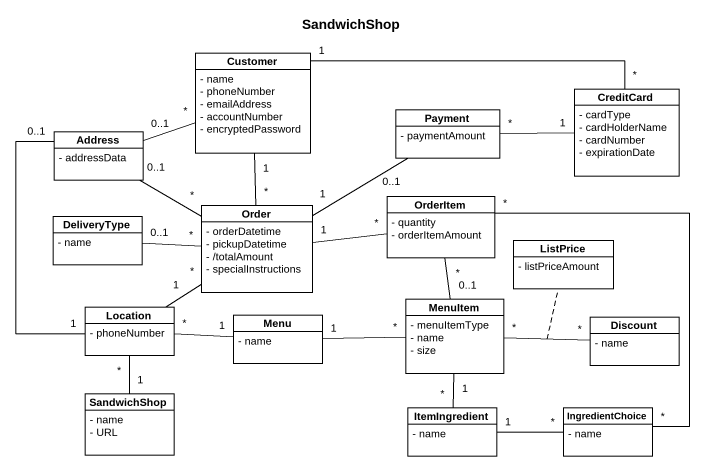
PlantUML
@startuml
title SandwichShop
hide circle
hide empty members
skinparam classAttributeIconSize 0
class Customer {
  - name
  - phoneNumber
  - emailAddress
  - accountNumber
  - encryptedPassword
}
class CreditCard {
  - cardType
  - cardHolderName
  - cardNumber
  - expirationDate
}
class Address {
  - addressData
}
class Payment {
  - paymentAmount
}
class DeliveryType {
  - name
}
class Order {
  - orderDatetime
  - pickupDatetime
  - /totalAmount
  - specialInstructions
}
class OrderItem {
  - quantity
  - orderItemAmount
}
class ListPrice {
  - listPriceAmount
}
class Location {
  - phoneNumber
}
class MenuItem {
  - menuItemType
  - name
  - size
}
class Menu {
  - name
}
class Discount {
  - name
}
class SandwichShop {
  - name
  - URL
}
class ItemIngredient {
  - name
}
class IngredientChoice {
  - name
}
Customer "1" -right- "*" CreditCard
Customer "1" -- "*" Order
CreditCard "1" -left- "*" Payment
Address "0..1" -right- "*" Customer
Address "0..1" -right- "*" Order
Address "0..1" -- "1" Location
Payment "0..1" -- "1" Order
DeliveryType "0..1" -right- "*" Order
Order "1" -right- "*" OrderItem
OrderItem "*" -- "0..1" MenuItem
OrderItem "*" -- "*" IngredientChoice
Location "1" -up- "*" Order
MenuItem "*" -right- "*" Discount
(MenuItem, Discount) .. ListPrice
MenuItem "1" -- "*" ItemIngredient
Menu "1" -left- "*" Location
Menu "1" -right- "*" MenuItem
SandwichShop "1" -up- "*" Location
ItemIngredient "1" -right- "*" IngredientChoice
@enduml
